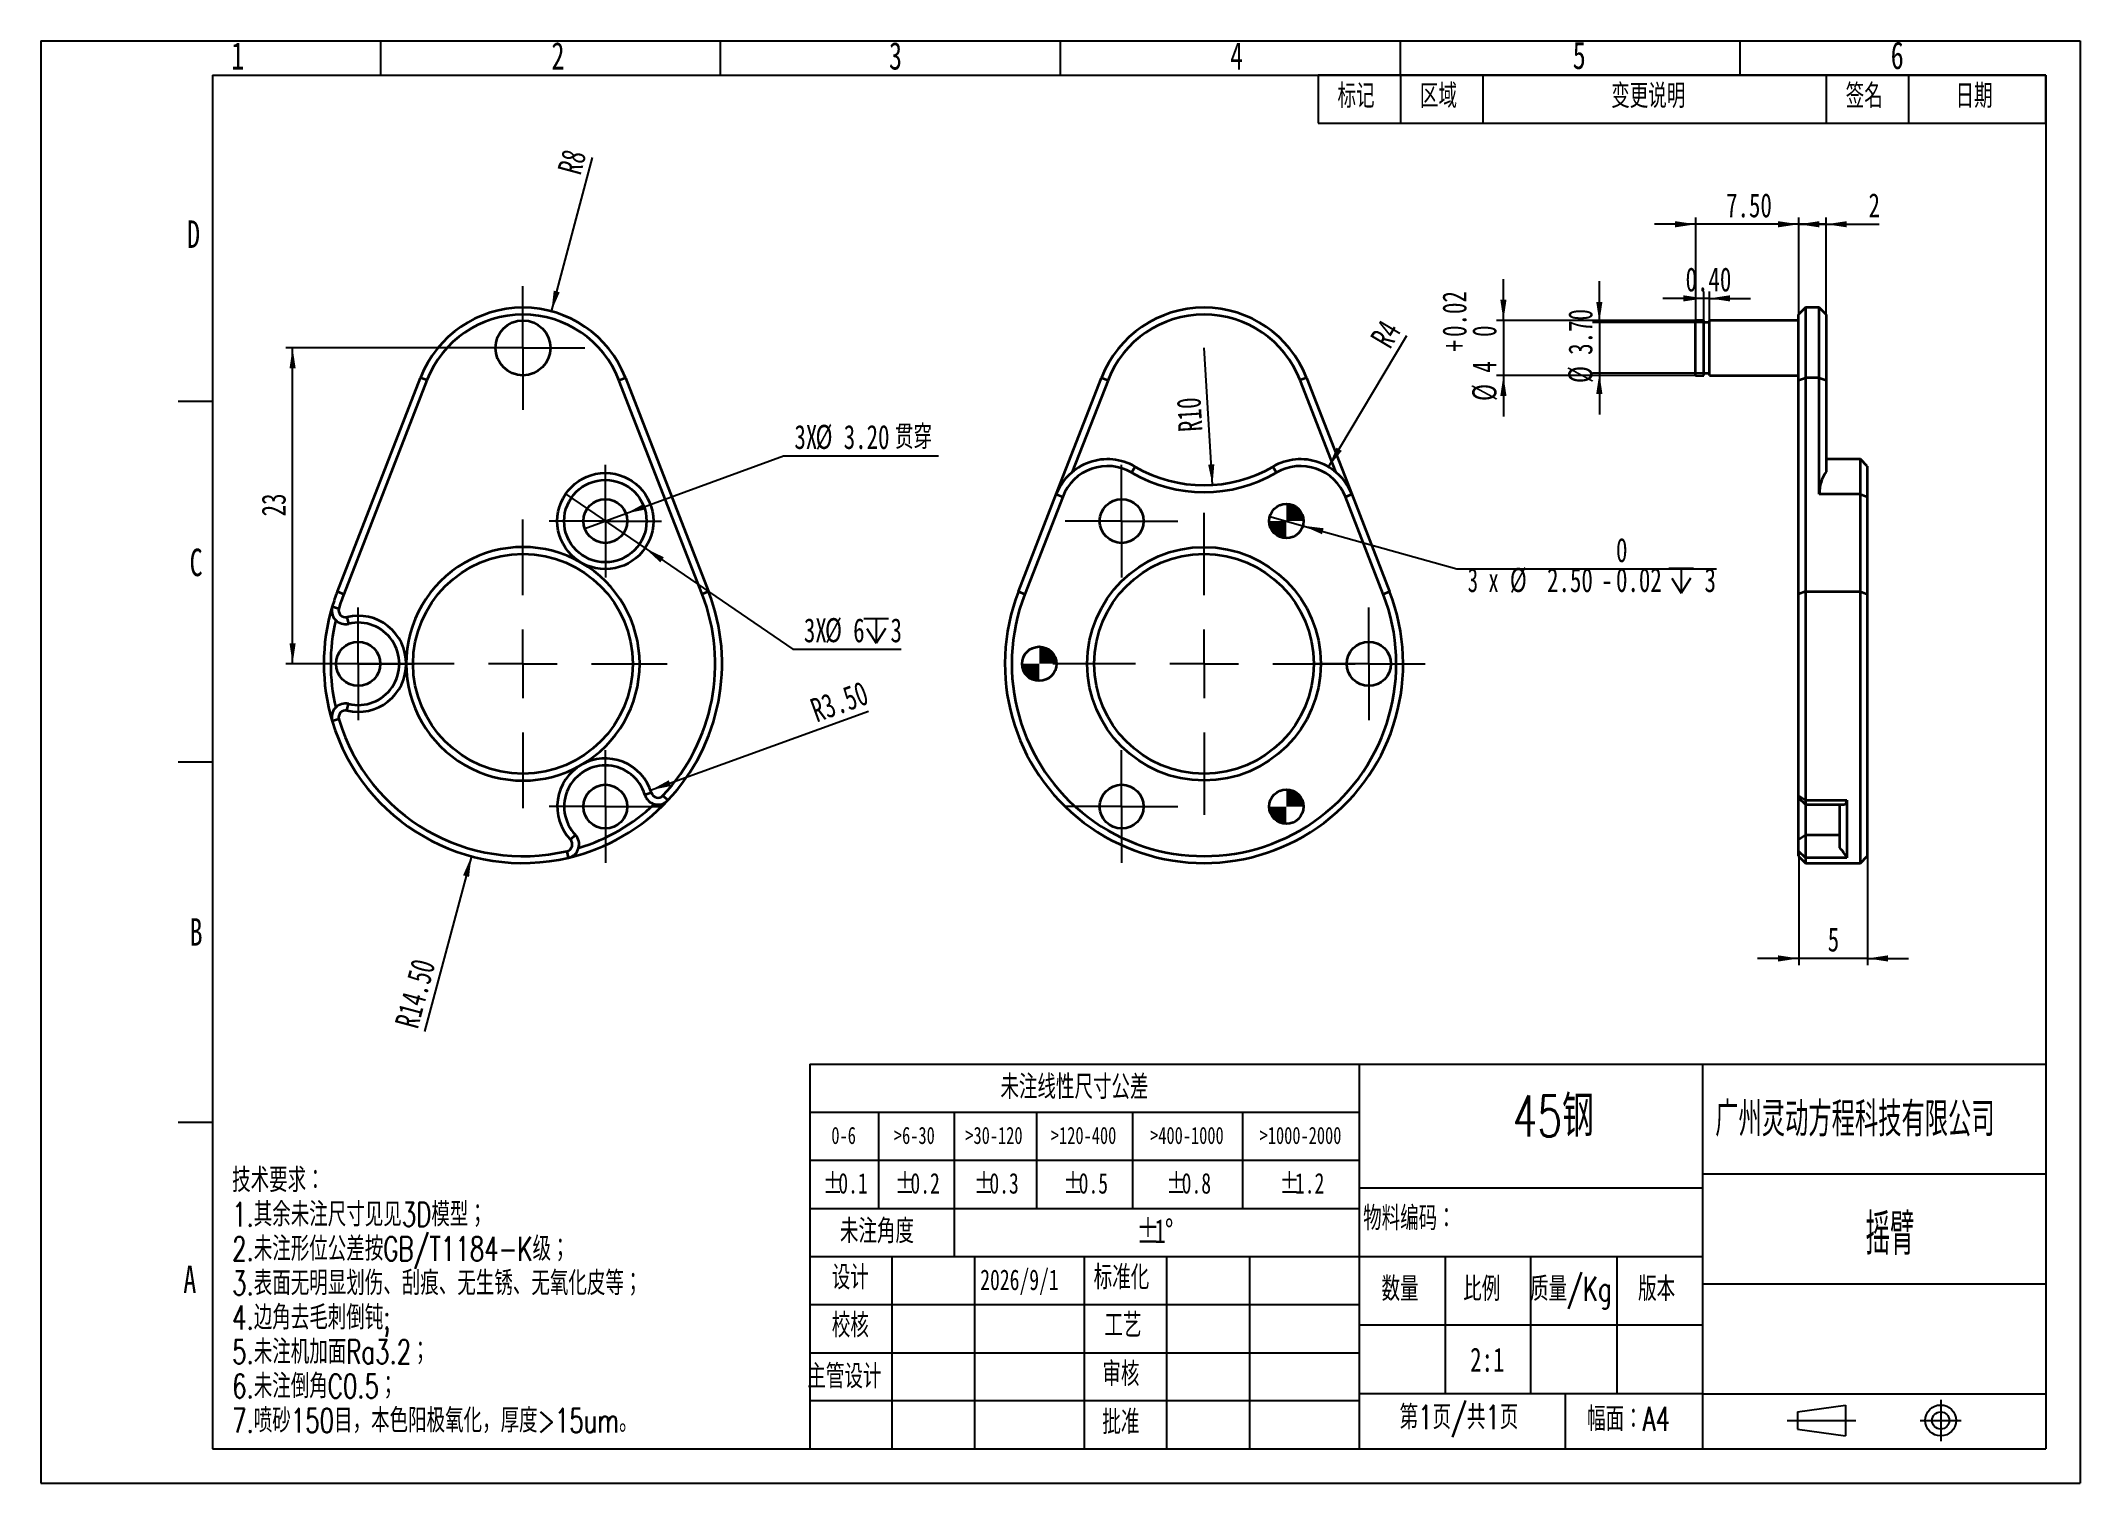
# Model space of a CAD drawing. Header units: millimetres. Extents: x 0 to 297, y 0 to 210.
import ezdxf

# ---------------------------------------------------------------- set-up
doc = ezdxf.new("R2010")
doc.units = ezdxf.units.MM
doc.linetypes.add('CENTERX2', pattern=[20.32, 12.7, -2.54, 2.54, -2.54])
for name, color, linetype in [('中心线', 6, 'CENTERX2'), ('尺寸线', 5, 'Continuous'), ('细实线', 7, 'Continuous')]:
    doc.layers.add(name, color=color, linetype=linetype)
doc.layers.add('图框', color=7, linetype='Continuous', lineweight=50)
doc.layers.add('粗实线', color=7, linetype='Continuous', lineweight=25)
doc.styles.add('SLDTEXTSTYLE0', font='TXT', dxfattribs={"width": 0.7, "bigfont": 'bigfont'})
doc.styles.add('SLDTEXTSTYLE1', font='TXT', dxfattribs={"width": 0.7})
doc.styles.add('SLDTEXTSTYLE2', font='TXT', dxfattribs={"width": 0.616621, "bigfont": 'bigfont'})
doc.styles.add('SLDTEXTSTYLE3', font='TXT', dxfattribs={"width": 0.538729, "bigfont": 'bigfont'})
doc.styles.add('SLDTEXTSTYLE4', font='TXT', dxfattribs={"width": 0.633333})
doc.dimstyles.new('SLDDIMSTYLE0', dxfattribs={"dimtxt": 3.5, "dimasz": 3, "dimexe": 0, "dimexo": 0.0625, "dimgap": 0.875, "dimtad": 0, "dimtih": 1, "dimtoh": 1, "dimlfac": 0.5, "dimrnd": 1e-09, "dimzin": 4, "dimdsep": 46, "dimtxsty": 'SLDTEXTSTYLE1', "dimblk1": 'NONE', "dimsah": 1, "dimcen": 0, "dimadec": 0, "dimazin": 1, "dimtfac": 1, "dimtmove": 0, "dimatfit": 3, "dimldrblk": 'NONE', "dimfxl": 0, "dimfrac": 2, "dimtolj": 1, "dimtzin": 12, "dimarcsym": 0})
doc.dimstyles.new('SLDDIMSTYLE1', dxfattribs={"dimtxt": 3.5, "dimasz": 3, "dimexe": 0, "dimexo": 0.0625, "dimgap": 0.875, "dimtad": 0, "dimtih": 1, "dimtoh": 1, "dimlfac": 0.5, "dimrnd": 1e-09, "dimzin": 12, "dimdsep": 46, "dimtxsty": 'SLDTEXTSTYLE1', "dimblk1": 'NONE', "dimsah": 1, "dimcen": 0, "dimadec": 0, "dimazin": 3, "dimtfac": 1, "dimtmove": 0, "dimatfit": 3, "dimldrblk": 'NONE', "dimfxl": 0, "dimfrac": 2, "dimtolj": 1, "dimtzin": 12, "dimarcsym": 0})
doc.dimstyles.new('SLDDIMSTYLE2', dxfattribs={"dimtxt": 3.5, "dimasz": 3, "dimexe": 0, "dimexo": 0.0625, "dimgap": 0.875, "dimtad": 2, "dimlfac": 0.5, "dimrnd": 1e-09, "dimzin": 12, "dimdsep": 46, "dimtxsty": 'SLDTEXTSTYLE1', "dimsah": 1, "dimcen": 0.09, "dimadec": 0, "dimazin": 3, "dimtfac": 1, "dimtofl": 0, "dimtmove": 0, "dimatfit": 3, "dimfxl": 0, "dimfrac": 2, "dimtolj": 1, "dimtzin": 12, "dimarcsym": 0})
doc.dimstyles.new('SLDDIMSTYLE3', dxfattribs={"dimtxt": 3.5, "dimasz": 3, "dimexe": 0, "dimexo": 0.0625, "dimgap": 0.875, "dimtad": 2, "dimlfac": 0.5, "dimrnd": 1e-09, "dimzin": 4, "dimdsep": 46, "dimtxsty": 'SLDTEXTSTYLE1', "dimsah": 1, "dimcen": 0, "dimadec": 0, "dimazin": 1, "dimtfac": 1, "dimtofl": 0, "dimtmove": 0, "dimatfit": 3, "dimfxl": 0, "dimfrac": 2, "dimtolj": 1, "dimtzin": 12, "dimarcsym": 0})
doc.dimstyles.new('SLDDIMSTYLE4', dxfattribs={"dimtxt": 3.5, "dimasz": 3, "dimexe": 0, "dimexo": 0.0625, "dimgap": 0.875, "dimtad": 2, "dimlfac": 0.5, "dimrnd": 1e-09, "dimzin": 12, "dimdsep": 46, "dimtxsty": 'SLDTEXTSTYLE1', "dimsah": 1, "dimcen": 0, "dimadec": 0, "dimazin": 3, "dimtfac": 1, "dimtofl": 0, "dimtmove": 0, "dimatfit": 3, "dimfxl": 0, "dimfrac": 2, "dimtolj": 1, "dimtzin": 12, "dimarcsym": 0})
doc.dimstyles.new('SLDDIMSTYLE5', dxfattribs={"dimtxt": 3.5, "dimasz": 3, "dimexe": 0, "dimexo": 0.0625, "dimgap": 0.875, "dimtad": 0, "dimtih": 1, "dimtoh": 1, "dimlfac": 0.5, "dimrnd": 1e-09, "dimzin": 4, "dimdsep": 46, "dimtxsty": 'SLDTEXTSTYLE1', "dimblk1": 'NONE', "dimsah": 1, "dimcen": 0, "dimadec": 0, "dimazin": 1, "dimtol": 1, "dimtm": 0.02, "dimtfac": 1, "dimtmove": 0, "dimatfit": 3, "dimldrblk": 'NONE', "dimfxl": 0, "dimfrac": 2, "dimtolj": 1, "dimtzin": 0, "dimarcsym": 0})
doc.dimstyles.new('SLDDIMSTYLE6', dxfattribs={"dimtxt": 3.5, "dimasz": 3, "dimexe": 0, "dimexo": 0.0625, "dimgap": 0.875, "dimtad": 2, "dimlfac": 0.5, "dimrnd": 1e-09, "dimzin": 12, "dimdsep": 46, "dimtxsty": 'SLDTEXTSTYLE1', "dimsah": 1, "dimcen": 0.09, "dimadec": 0, "dimazin": 3, "dimtfac": 1, "dimtmove": 0, "dimatfit": 0, "dimfxl": 0, "dimfrac": 2, "dimtolj": 1, "dimtzin": 12, "dimarcsym": 0})
doc.dimstyles.new('SLDDIMSTYLE7', dxfattribs={"dimtxt": 3.5, "dimasz": 3, "dimexe": 0, "dimexo": 0.0625, "dimgap": 0.875, "dimtad": 2, "dimlfac": 0.5, "dimrnd": 1e-09, "dimzin": 4, "dimdsep": 46, "dimtxsty": 'SLDTEXTSTYLE1', "dimsah": 1, "dimcen": 0.09, "dimadec": 0, "dimazin": 1, "dimtfac": 1, "dimtmove": 0, "dimatfit": 0, "dimfxl": 0, "dimfrac": 2, "dimtolj": 1, "dimtzin": 12, "dimarcsym": 0})
doc.dimstyles.new('SLDDIMSTYLE8', dxfattribs={"dimtxt": 3.5, "dimasz": 3, "dimexe": 0, "dimexo": 0.0625, "dimgap": 0.875, "dimtad": 2, "dimlfac": 0.5, "dimrnd": 1e-09, "dimzin": 0, "dimdsep": 46, "dimtxsty": 'SLDTEXTSTYLE1', "dimsah": 1, "dimcen": 0.09, "dimadec": 0, "dimazin": 0, "dimtfac": 1, "dimtmove": 0, "dimatfit": 0, "dimfxl": 0, "dimfrac": 2, "dimtolj": 1, "dimtzin": 12, "dimarcsym": 0})
doc.dimstyles.new('SLDDIMSTYLE9', dxfattribs={"dimtxt": 3.5, "dimasz": 3, "dimexe": 0, "dimexo": 0.0625, "dimgap": 0.875, "dimtad": 2, "dimlfac": 0.5, "dimrnd": 1e-09, "dimzin": 12, "dimdsep": 46, "dimtxsty": 'SLDTEXTSTYLE1', "dimsah": 1, "dimcen": 0.09, "dimadec": 0, "dimazin": 3, "dimtol": 1, "dimtp": 0.02, "dimtfac": 1, "dimtmove": 0, "dimatfit": 0, "dimfxl": 0, "dimfrac": 2, "dimtolj": 1, "dimarcsym": 0})

# ---------------------------------------------------------------- blocks, each defined once
blk = doc.blocks.new('SW_TABLEANNOTATION_0')
at = {"layer": '细实线', "color": 0}
for p, q in [((0, 0), (0, -7)), ((0, 0), (12, 0)), ((0, 0), (0, -7)), ((106, 0), (0, 0)), ((12, 0), (12, -7)), ((12, 0), (24, 0)), ((24, 0), (24, -7)), ((24, 0), (74, 0)), ((74, 0), (74, -7)), ((74, 0), (86, 0)), ((86, 0), (86, -7)), ((86, 0), (106, 0)), ((106, 0), (106, -7)), ((106, -7), (106, 0)), ((0, -7), (12, -7)), ((0, -7), (106, -7)), ((12, -7), (24, -7)), ((24, -7), (74, -7)), ((74, -7), (86, -7)), ((86, -7), (106, -7))]:
    blk.add_line(p, q, dxfattribs=at)
at = {"layer": '细实线', "color": 0, "char_height": 3.5, "attachment_point": 1, "style": 'SLDTEXTSTYLE0'}
for s, insert in [('标记', (2.85, -1.28)), ('区域', (14.85, -1.28)), ('变更说明', (42.7, -1.28)), ('签名', (76.85, -1.28)), ('日期', (92.85, -1.28))]:
    blk.add_mtext(s, dxfattribs=dict(at, insert=insert))
blk = doc.blocks.new('SW_TABLEANNOTATION_1')
at = {"layer": '细实线', "color": 0}
for p, q in [((0, 0), (0, -7)), ((0, 0), (5, 0)), ((5, 0), (10, 0)), ((10, 0), (21, 0)), ((21, 0), (33, 0)), ((33, 0), (47, 0)), ((47, 0), (63, 0)), ((63, 0), (80, 0)), ((80, 0), (80, -7)), ((0, -7), (0, -14)), ((0, -7), (5, -7)), ((5, -7), (10, -7)), ((10, -7), (10, -14)), ((10, -7), (21, -7)), ((21, -7), (21, -14)), ((21, -7), (33, -7)), ((33, -7), (33, -14)), ((33, -7), (47, -7)), ((47, -7), (47, -14)), ((47, -7), (63, -7)), ((63, -7), (63, -14)), ((63, -7), (80, -7)), ((80, -7), (80, -14)), ((0, -14), (0, -21)), ((0, -14), (5, -14)), ((5, -14), (10, -14)), ((10, -14), (10, -21)), ((10, -14), (21, -14)), ((21, -14), (21, -21)), ((21, -14), (33, -14)), ((33, -14), (33, -21)), ((33, -14), (47, -14)), ((47, -14), (47, -21)), ((47, -14), (63, -14)), ((63, -14), (63, -21)), ((63, -14), (80, -14)), ((80, -14), (80, -21)), ((0, -21), (0, -28)), ((0, -21), (5, -21)), ((5, -21), (10, -21)), ((10, -21), (21, -21)), ((21, -21), (21, -28)), ((21, -21), (21, -28)), ((21, -21), (33, -21)), ((33, -21), (47, -21)), ((47, -21), (63, -21)), ((63, -21), (80, -21)), ((80, -21), (80, -28)), ((0, -28), (5, -28)), ((5, -28), (10, -28)), ((10, -28), (21, -28)), ((21, -28), (33, -28)), ((33, -28), (47, -28)), ((47, -28), (63, -28)), ((63, -28), (80, -28))]:
    blk.add_line(p, q, dxfattribs=at)
at = {"layer": '细实线', "color": 0, "attachment_point": 1}
for s, insert, char_height, style in [('未注线性尺寸公差', (27.75, -1.56), 3.5, 'SLDTEXTSTYLE0'), ('0-6', (3.13, -9.12), 2.5, 'SLDTEXTSTYLE1'), ('>6-30', (12.24, -9.12), 2.5, 'SLDTEXTSTYLE1'), ('>30-120', (22.64, -9.12), 2.5, 'SLDTEXTSTYLE1'), ('>120-400', (35.1, -9.12), 2.5, 'SLDTEXTSTYLE1'), ('>400-1000', (49.55, -9.12), 2.5, 'SLDTEXTSTYLE1'), ('>1000-2000', (65.5, -9.12), 2.5, 'SLDTEXTSTYLE1'), ('%%p', (1.91, -15.84), 3, 'SLDTEXTSTYLE1'), ('0.1', (4.14, -15.84), 3, 'SLDTEXTSTYLE1'), ('%%p', (12.41, -15.84), 3, 'SLDTEXTSTYLE1'), ('0.2', (14.64, -15.84), 3, 'SLDTEXTSTYLE1'), ('%%p', (23.91, -15.84), 3, 'SLDTEXTSTYLE1'), ('0.3', (26.14, -15.84), 3, 'SLDTEXTSTYLE1'), ('%%p', (36.91, -15.84), 3, 'SLDTEXTSTYLE1'), ('0.5', (39.14, -15.84), 3, 'SLDTEXTSTYLE1'), ('%%p', (51.92, -15.84), 3, 'SLDTEXTSTYLE1'), ('0.8', (54.14, -15.84), 3, 'SLDTEXTSTYLE1'), ('%%p', (68.41, -15.84), 3, 'SLDTEXTSTYLE1'), ('1.2', (70.64, -15.84), 3, 'SLDTEXTSTYLE1'), ('未注角度', (4.38, -22.56), 3.5, 'SLDTEXTSTYLE0'), ('%%p', (47.57, -22.56), 3.5, 'SLDTEXTSTYLE1'), ('1', (50.17, -22.56), 3.5, 'SLDTEXTSTYLE1'), ('%%d', (51.7, -22.56), 3.5, 'SLDTEXTSTYLE1')]:
    blk.add_mtext(s, dxfattribs=dict(at, insert=insert, char_height=char_height, style=style))
blk = doc.blocks.new('_D')
at = {"layer": '尺寸线'}
for p, q in [((85.22, 141.18), (108.17, 149.58)), ((108.17, 149.58), (130.73, 149.58)), ((79.21, 138.98), (85.22, 141.18))]:
    blk.add_line(p, q, dxfattribs=at)
blk.add_solid([(85.22, 141.18), (88.19, 141.79), (87.88, 142.63)], dxfattribs=at)
at = {"layer": '尺寸线', "char_height": 3.5, "attachment_point": 1}
for s, insert, style in [('贯穿', (124.39, 154.07), 'SLDTEXTSTYLE0'), ('3X', (109.75, 154.07), 'SLDTEXTSTYLE1'), ('%%c', (112.82, 154.09), 'SLDTEXTSTYLE1'), ('3.20', (116.93, 154.07), 'SLDTEXTSTYLE1')]:
    blk.add_mtext(s, dxfattribs=dict(at, insert=insert, style=style))
blk = doc.blocks.new('_None')
blk = doc.blocks.new('SW_SYMBOL_HOLE_DEPTH')
at = {"layer": '尺寸线', "color": 0}
for p, q in [((0, 875), (800, 875)), ((400, 875), (400, 75)), ((100, 555), (400, 75)), ((700, 555), (400, 75))]:
    blk.add_line(p, q, dxfattribs=at)
blk = doc.blocks.new('_D_1')
at = {"layer": '尺寸线'}
for p, q in [((76.43, 144.02), (88, 136.13)), ((88, 136.13), (109.54, 121.44)), ((109.54, 121.44), (125.28, 121.44))]:
    blk.add_line(p, q, dxfattribs=at)
blk.add_solid([(88, 136.13), (90.22, 134.07), (90.73, 134.81)], dxfattribs=at)
at = {"layer": '尺寸线', "xscale": 0.004511737089201878, "yscale": 0.004511737089201878, "zscale": 0.004511737089201878}
blk.add_blockref('SW_SYMBOL_HOLE_DEPTH', (119.84, 121.94), dxfattribs=at)
at = {"layer": '尺寸线', "char_height": 3.5, "attachment_point": 1, "style": 'SLDTEXTSTYLE1'}
for s, insert in [('3X', (111.13, 125.93)), ('%%c', (114.2, 125.95)), ('6', (118.31, 125.93)), ('3', (123.74, 125.93))]:
    blk.add_mtext(s, dxfattribs=dict(at, insert=insert))
blk = doc.blocks.new('_D_2')
at = {"layer": '尺寸线'}
for p, q in [((61.22, 165.29), (35.67, 165.29)), ((36.67, 119.29), (36.67, 165.29)), ((49.22, 119.29), (35.67, 119.29))]:
    blk.add_line(p, q, dxfattribs=at)
for points in [[(36.67, 165.29), (36.22, 162.29), (37.12, 162.29)], [(36.67, 119.29), (37.12, 122.29), (36.22, 122.29)]]:
    blk.add_solid(points, dxfattribs=at)
at = {"layer": '尺寸线', "insert": (32.16, 140.76), "char_height": 3.5, "attachment_point": 1, "rotation": 90, "style": 'SLDTEXTSTYLE1'}
blk.add_mtext('23', dxfattribs=at)
blk = doc.blocks.new('_D_3')
at = {"layer": '尺寸线'}
blk.add_line((62.71, 91.28), (55.87, 65.74), dxfattribs=at)
blk.add_solid([(62.71, 91.28), (61.5, 88.5), (62.37, 88.27)], dxfattribs=at)
at = {"layer": '尺寸线', "insert": (51.51, 66.91), "char_height": 3.5, "attachment_point": 1, "rotation": 75, "style": 'SLDTEXTSTYLE1'}
blk.add_mtext('R14.50', dxfattribs=at)
blk = doc.blocks.new('_D_4')
at = {"layer": '尺寸线'}
blk.add_line((74.36, 170.61), (80.36, 193), dxfattribs=at)
blk.add_solid([(74.36, 170.61), (75.57, 173.39), (74.7, 173.62)], dxfattribs=at)
at = {"layer": '尺寸线', "insert": (75.21, 191.21), "char_height": 3.5, "attachment_point": 1, "rotation": 75, "style": 'SLDTEXTSTYLE1'}
blk.add_mtext('R8', dxfattribs=at)
blk = doc.blocks.new('_D_5')
at = {"layer": '尺寸线'}
blk.add_line((88.8, 100.9), (120.52, 112.41), dxfattribs=at)
blk.add_solid([(88.8, 100.9), (91.77, 101.5), (91.46, 102.34)], dxfattribs=at)
at = {"layer": '尺寸线', "insert": (111.78, 114.03), "char_height": 3.5, "attachment_point": 1, "rotation": 19.9461, "style": 'SLDTEXTSTYLE1'}
blk.add_mtext('R3.50', dxfattribs=at)
blk = doc.blocks.new('SW_CENTERMARKSYMBOL_0')
at = {"layer": '中心线', "color": 0}
for p, q in [((0, 5), (0, 8.2)), ((0, 0), (0, 5)), ((-5, 0), (-8.2, 0)), ((0, 0), (-5, 0)), ((0, 0), (0, -5)), ((0, 0), (5, 0)), ((5, 0), (8.2, 0)), ((0, -5), (0, -8.2))]:
    blk.add_line(p, q, dxfattribs=at)
blk = doc.blocks.new('SW_CENTERMARKSYMBOL_1')
at = {"layer": '中心线', "color": 0}
for p, q in [((0, 5), (0, 8.2)), ((0, 0), (0, 5)), ((-5, 0), (-8.2, 0)), ((0, 0), (-5, 0)), ((0, 0), (0, -5)), ((0, 0), (5, 0)), ((5, 0), (8.2, 0)), ((0, -5), (0, -8.2))]:
    blk.add_line(p, q, dxfattribs=at)
blk = doc.blocks.new('SW_CENTERMARKSYMBOL_2')
at = {"layer": '中心线', "color": 0}
for p, q in [((0, 5), (0, 8.2)), ((0, 0), (0, 5)), ((-5, 0), (-8.2, 0)), ((0, 0), (-5, 0)), ((0, 0), (0, -5)), ((0, 0), (5, 0)), ((5, 0), (8.2, 0)), ((0, -5), (0, -8.2))]:
    blk.add_line(p, q, dxfattribs=at)
blk = doc.blocks.new('SW_CENTERMARKSYMBOL_3')
at = {"layer": '中心线', "color": 0}
for p, q in [((0, 5), (0, 9)), ((0, 0), (0, 5)), ((-5, 0), (-9, 0)), ((0, 0), (-5, 0)), ((0, 0), (0, -5)), ((0, 0), (5, 0)), ((5, 0), (9, 0)), ((0, -5), (0, -9))]:
    blk.add_line(p, q, dxfattribs=at)
blk = doc.blocks.new('SW_CENTERMARKSYMBOL_4')
at = {"layer": '中心线', "color": 0}
for p, q in [((0, 10), (0, 21)), ((0, 0), (0, 5)), ((-10, 0), (-21, 0)), ((0, 0), (-5, 0)), ((0, 0), (0, -5)), ((0, 0), (5, 0)), ((10, 0), (21, 0)), ((0, -10), (0, -21))]:
    blk.add_line(p, q, dxfattribs=at)
blk = doc.blocks.new('_D_6')
at = {"layer": '尺寸线'}
for p, q in [((178.99, 140.75), (183.81, 139.4)), ((183.81, 139.4), (206.21, 133.12)), ((206.21, 133.12), (244.04, 133.12))]:
    blk.add_line(p, q, dxfattribs=at)
blk.add_solid([(183.81, 139.4), (186.58, 138.16), (186.82, 139.03)], dxfattribs=at)
at = {"layer": '尺寸线', "xscale": 0.004511737089201878, "yscale": 0.004511737089201878, "zscale": 0.004511737089201878}
blk.add_blockref('SW_SYMBOL_HOLE_DEPTH', (237.07, 129.25), dxfattribs=at)
at = {"layer": '尺寸线', "char_height": 3.5, "attachment_point": 1}
for s, insert, style in [('0', (229.4, 137.61), 'SLDTEXTSTYLE1'), ('3 x', (207.8, 133.24), 'SLDTEXTSTYLE4'), ('%%c', (213.93, 133.26), 'SLDTEXTSTYLE1'), ('2.50', (219.36, 133.24), 'SLDTEXTSTYLE1'), ('-', (227.25, 133.26), 'SLDTEXTSTYLE1'), ('0.02', (229.4, 133.26), 'SLDTEXTSTYLE1'), ('3', (242.29, 133.24), 'SLDTEXTSTYLE1')]:
    blk.add_mtext(s, dxfattribs=dict(at, insert=insert, style=style))
blk = doc.blocks.new('_D_7')
at = {"layer": '尺寸线'}
blk.add_line((187.55, 147.96), (198.92, 167.1), dxfattribs=at)
blk.add_solid([(187.55, 147.96), (189.47, 150.3), (188.69, 150.76)], dxfattribs=at)
at = {"layer": '尺寸线', "insert": (193.48, 166.77), "char_height": 3.5, "attachment_point": 1, "rotation": 59.2809, "style": 'SLDTEXTSTYLE1'}
blk.add_mtext('R4', dxfattribs=at)
blk = doc.blocks.new('_D_8')
at = {"layer": '尺寸线'}
blk.add_line((170.64, 145.33), (169.4, 165.29), dxfattribs=at)
blk.add_solid([(170.64, 145.33), (170.9, 148.35), (170, 148.3)], dxfattribs=at)
at = {"layer": '尺寸线', "insert": (165.69, 152.97), "char_height": 3.5, "attachment_point": 1, "rotation": 93.541, "style": 'SLDTEXTSTYLE1'}
blk.add_mtext('R10', dxfattribs=at)
blk = doc.blocks.new('SW_CENTERMARKSYMBOL_5')
at = {"layer": '中心线', "color": 0}
for p, q in [((0, 10), (0, 22)), ((0, 0), (0, 5)), ((-10, 0), (-22, 0)), ((0, 0), (-5, 0)), ((0, 0), (0, -5)), ((0, 0), (5, 0)), ((10, 0), (22, 0)), ((0, -10), (0, -22))]:
    blk.add_line(p, q, dxfattribs=at)
blk = doc.blocks.new('SW_CENTERMARKSYMBOL_6')
at = {"layer": '中心线', "color": 0}
for p, q in [((0, 5), (0, 8.2)), ((0, 0), (0, 5)), ((-5, 0), (-8.2, 0)), ((0, 0), (-5, 0)), ((0, 0), (0, -5)), ((0, 0), (5, 0)), ((5, 0), (8.2, 0)), ((0, -5), (0, -8.2))]:
    blk.add_line(p, q, dxfattribs=at)
blk = doc.blocks.new('SW_CENTERMARKSYMBOL_7')
at = {"layer": '中心线', "color": 0}
for p, q in [((0, 5), (0, 8.2)), ((0, 0), (0, 5)), ((-5, 0), (-8.2, 0)), ((0, 0), (-5, 0)), ((0, 0), (0, -5)), ((0, 0), (5, 0)), ((5, 0), (8.2, 0)), ((0, -5), (0, -8.2))]:
    blk.add_line(p, q, dxfattribs=at)
blk = doc.blocks.new('SW_CENTERMARKSYMBOL_8')
at = {"layer": '中心线', "color": 0}
for p, q in [((0, 5), (0, 8.2)), ((0, 0), (0, 5)), ((-5, 0), (-8.2, 0)), ((0, 0), (-5, 0)), ((0, 0), (0, -5)), ((0, 0), (5, 0)), ((5, 0), (8.2, 0)), ((0, -5), (0, -8.2))]:
    blk.add_line(p, q, dxfattribs=at)
blk = doc.blocks.new('SW_DOWELSYMBOL_0')
at = {"linetype": 'Continuous', "lineweight": 0}
h = blk.add_hatch(color=0, dxfattribs=at)
edge = h.paths.add_edge_path(flags=0)
edge.add_arc((0, 0), 2.5, 180, 270)
edge.add_line((0, -2.5), (0, 0))
edge.add_line((0, 0), (-2.5, 0))
h = blk.add_hatch(color=0, dxfattribs=at)
edge = h.paths.add_edge_path(flags=0)
edge.add_arc((0, 0), 2.5, 0, 90)
edge.add_line((0, 2.5), (0, 0))
edge.add_line((0, 0), (2.5, 0))
at = {"color": 0, "linetype": 'Continuous', "lineweight": 0}
blk.add_circle((0, 0), 2.5, dxfattribs=at)
blk = doc.blocks.new('SW_DOWELSYMBOL_1')
at = {"linetype": 'Continuous', "lineweight": 0}
h = blk.add_hatch(color=0, dxfattribs=at)
edge = h.paths.add_edge_path(flags=0)
edge.add_arc((0, 0), 2.5, 180, 270)
edge.add_line((0, -2.5), (0, 0))
edge.add_line((0, 0), (-2.5, 0))
h = blk.add_hatch(color=0, dxfattribs=at)
edge = h.paths.add_edge_path(flags=0)
edge.add_arc((0, 0), 2.5, 0, 90)
edge.add_line((0, 2.5), (0, 0))
edge.add_line((0, 0), (2.5, 0))
at = {"color": 0, "linetype": 'Continuous', "lineweight": 0}
blk.add_circle((0, 0), 2.5, dxfattribs=at)
blk = doc.blocks.new('SW_DOWELSYMBOL_2')
at = {"linetype": 'Continuous', "lineweight": 0}
h = blk.add_hatch(color=0, dxfattribs=at)
edge = h.paths.add_edge_path(flags=0)
edge.add_arc((0, 0), 2.5, 180, 270)
edge.add_line((0, -2.5), (0, 0))
edge.add_line((0, 0), (-2.5, 0))
h = blk.add_hatch(color=0, dxfattribs=at)
edge = h.paths.add_edge_path(flags=0)
edge.add_arc((0, 0), 2.5, 0, 90)
edge.add_line((0, 2.5), (0, 0))
edge.add_line((0, 0), (2.5, 0))
at = {"color": 0, "linetype": 'Continuous', "lineweight": 0}
blk.add_circle((0, 0), 2.5, dxfattribs=at)
blk = doc.blocks.new('_D_9')
at = {"layer": '尺寸线'}
for p, q in [((256, 92.04), (256, 75.4)), ((266, 91.29), (266, 75.4)), ((256, 76.4), (250, 76.4)), ((266, 76.4), (256, 76.4)), ((266, 76.4), (272, 76.4))]:
    blk.add_line(p, q, dxfattribs=at)
for points in [[(256, 76.4), (253, 76.85), (253, 75.95)], [(266, 76.4), (269, 75.95), (269, 76.85)]]:
    blk.add_solid(points, dxfattribs=at)
at = {"layer": '尺寸线', "insert": (260.23, 80.91), "char_height": 3.5, "attachment_point": 1, "style": 'SLDTEXTSTYLE1'}
blk.add_mtext('5', dxfattribs=at)
blk = doc.blocks.new('_D_10')
at = {"layer": '尺寸线'}
for p, q in [((241, 169.29), (241, 184.29)), ((256, 170.15), (256, 184.29)), ((241, 183.29), (235, 183.29)), ((256, 183.29), (241, 183.29)), ((256, 183.29), (262, 183.29))]:
    blk.add_line(p, q, dxfattribs=at)
for points in [[(241, 183.29), (238, 183.74), (238, 182.84)], [(256, 183.29), (259, 182.84), (259, 183.74)]]:
    blk.add_solid(points, dxfattribs=at)
at = {"layer": '尺寸线', "insert": (245.43, 187.8), "char_height": 3.5, "attachment_point": 1, "style": 'SLDTEXTSTYLE1'}
blk.add_mtext('7.50', dxfattribs=at)
blk = doc.blocks.new('_D_11')
at = {"layer": '尺寸线'}
for p, q in [((226.97, 168.99), (226.97, 174.99)), ((242.2, 168.99), (225.97, 168.99)), ((226.97, 168.99), (226.97, 161.59)), ((242.2, 161.59), (225.97, 161.59)), ((226.97, 161.59), (226.97, 155.59))]:
    blk.add_line(p, q, dxfattribs=at)
for points in [[(226.97, 168.99), (227.42, 171.99), (226.52, 171.99)], [(226.97, 161.59), (226.52, 158.59), (227.42, 158.59)]]:
    blk.add_solid(points, dxfattribs=at)
at = {"layer": '尺寸线', "char_height": 3.5, "attachment_point": 1, "rotation": 90, "style": 'SLDTEXTSTYLE1'}
for s, insert in [('3.70', (222.46, 164.28)), ('%%c', (222.45, 160.17))]:
    blk.add_mtext(s, dxfattribs=dict(at, insert=insert))
blk = doc.blocks.new('_D_12')
at = {"layer": '尺寸线'}
for p, q in [((242.2, 172.5), (236.2, 172.5)), ((242.2, 169.29), (242.2, 173.5)), ((243, 172.5), (242.2, 172.5)), ((243, 169.29), (243, 173.5)), ((243, 172.5), (249, 172.5))]:
    blk.add_line(p, q, dxfattribs=at)
for points in [[(242.2, 172.5), (239.2, 172.95), (239.2, 172.05)], [(243, 172.5), (246, 172.05), (246, 172.95)]]:
    blk.add_solid(points, dxfattribs=at)
at = {"layer": '尺寸线', "insert": (239.53, 177.01), "char_height": 3.5, "attachment_point": 1, "style": 'SLDTEXTSTYLE1'}
blk.add_mtext('0.40', dxfattribs=at)
blk = doc.blocks.new('_D_13')
at = {"layer": '尺寸线'}
for p, q in [((256, 170.15), (256, 184.29)), ((260, 170.15), (260, 184.29)), ((256, 183.29), (250, 183.29)), ((260, 183.29), (256, 183.29)), ((260, 183.29), (267.7, 183.29))]:
    blk.add_line(p, q, dxfattribs=at)
for points in [[(256, 183.29), (253, 183.74), (253, 182.84)], [(260, 183.29), (263, 182.84), (263, 183.74)]]:
    blk.add_solid(points, dxfattribs=at)
at = {"layer": '尺寸线', "insert": (266.17, 187.8), "char_height": 3.5, "attachment_point": 1, "style": 'SLDTEXTSTYLE1'}
blk.add_mtext('2', dxfattribs=at)
blk = doc.blocks.new('_D_14')
at = {"layer": '尺寸线'}
for p, q in [((213, 169.29), (213, 175.29)), ((241, 169.29), (212, 169.29)), ((213, 169.29), (213, 161.29)), ((241, 161.29), (212, 161.29)), ((213, 161.29), (213, 155.29))]:
    blk.add_line(p, q, dxfattribs=at)
for points in [[(213, 169.29), (213.45, 172.29), (212.55, 172.29)], [(213, 161.29), (212.55, 158.29), (213.45, 158.29)]]:
    blk.add_solid(points, dxfattribs=at)
at = {"layer": '尺寸线', "char_height": 3.5, "attachment_point": 1, "rotation": 90, "style": 'SLDTEXTSTYLE1'}
for s, insert in [('0.02', (204.12, 166.89)), ('0', (208.47, 166.89)), ('+', (204.12, 164.74)), ('4', (208.49, 161.67)), ('%%c', (208.47, 157.56))]:
    blk.add_mtext(s, dxfattribs=dict(at, insert=insert))

msp = doc.modelspace()

# ---------------------------------------------------------------- linework, layer by layer
at = {"color": 7, "linetype": 'Continuous', "lineweight": 35}
for p, q in [((242.198, 169.293), (240.998, 169.293)), ((240.998, 165.293), (240.998, 169.293)), ((242.198, 165.293), (242.198, 169.293)), ((255.998, 169.293), (242.998, 169.293)), ((242.998, 165.293), (242.998, 169.293)), ((256.998, 171.155), (255.998, 170.155)), ((255.998, 160.592), (255.998, 170.155)), ((258.998, 171.155), (256.998, 171.155)), ((256.998, 171.155), (256.998, 160.955)), ((259.998, 170.155), (258.998, 171.155)), ((258.998, 160.955), (258.998, 171.155)), ((259.998, 170.155), (259.998, 160.592)), ((242.998, 168.993), (242.198, 168.993)), ((240.998, 161.293), (240.998, 165.293)), ((242.198, 161.293), (242.198, 165.293)), ((242.998, 161.293), (242.998, 165.293)), ((43.188, 129.805), (55.304, 160.955)), ((56.236, 160.592), (44.12, 129.443)), ((56.236, 160.592), (55.304, 160.955)), ((84.195, 160.592), (85.127, 160.955)), ((96.311, 129.443), (84.195, 160.592)), ((85.127, 160.955), (97.243, 129.805)), ((147.886, 143.978), (154.489, 160.955)), ((155.421, 160.592), (150.222, 147.225)), ((154.489, 160.955), (155.421, 160.592)), ((184.312, 160.955), (183.38, 160.592)), ((188.58, 147.225), (183.38, 160.592)), ((184.312, 160.955), (190.915, 143.978)), ((240.998, 161.293), (242.198, 161.293)), ((242.198, 161.593), (242.998, 161.593)), ((242.998, 161.293), (255.998, 161.293)), ((255.998, 160.592), (256.998, 160.955)), ((255.998, 129.443), (255.998, 160.592)), ((256.998, 160.955), (256.998, 129.805)), ((258.998, 160.955), (256.998, 160.955)), ((258.998, 143.978), (258.998, 160.955)), ((258.998, 160.955), (259.998, 160.592)), ((259.998, 160.592), (259.998, 147.225)), ((264.998, 149.078), (259.998, 149.078)), ((265.998, 148.078), (264.998, 149.078)), ((264.998, 143.978), (264.998, 149.078)), ((159.358, 147.997), (158.856, 147.132)), ((179.945, 147.132), (179.443, 147.997)), ((265.998, 148.078), (265.998, 143.616)), ((142.373, 129.805), (147.886, 143.978)), ((148.818, 143.616), (143.305, 129.443)), ((147.886, 143.978), (148.818, 143.616)), ((189.983, 143.616), (190.915, 143.978)), ((195.496, 129.443), (189.983, 143.616)), ((190.915, 143.978), (196.428, 129.805)), ((264.998, 143.978), (258.998, 143.978)), ((264.998, 129.805), (264.998, 143.978)), ((264.998, 143.978), (265.998, 143.616)), ((265.998, 143.616), (265.998, 129.443)), ((43.188, 129.805), (44.12, 129.443)), ((97.243, 129.805), (96.311, 129.443)), ((142.373, 129.805), (143.305, 129.443)), ((195.496, 129.443), (196.428, 129.805)), ((256.998, 129.805), (255.998, 129.443)), ((255.998, 100.108), (255.998, 129.443)), ((256.998, 129.805), (256.998, 99.423)), ((256.998, 129.805), (264.998, 129.805)), ((264.998, 90.293), (264.998, 129.805)), ((264.998, 129.805), (265.998, 129.443)), ((265.998, 129.443), (265.998, 91.293)), ((42.446, 127.651), (43.404, 127.363)), ((44.593, 126.102), (44.825, 125.129)), ((44.593, 112.483), (44.825, 113.456)), ((43.404, 111.222), (42.446, 110.934)), ((88.924, 100.508), (87.966, 100.222)), ((90.611, 100.108), (91.339, 99.423)), ((255.998, 100.108), (256.998, 99.423)), ((255.998, 99.793), (255.998, 100.108)), ((255.998, 99.793), (256.998, 98.793)), ((255.998, 93.698), (255.998, 99.793)), ((256.998, 99.423), (262.998, 99.423)), ((256.998, 99.423), (256.998, 98.793)), ((256.998, 98.793), (262.398, 98.793)), ((256.998, 98.793), (256.998, 94.386)), ((261.998, 92.496), (261.998, 98.793)), ((262.998, 99.423), (262.998, 91.065)), ((77.13, 93.698), (77.856, 94.386)), ((255.998, 93.698), (256.998, 94.386)), ((255.998, 92.038), (255.998, 93.698)), ((256.998, 94.386), (261.998, 94.386)), ((256.998, 94.386), (256.998, 91.065)), ((76.861, 91.065), (76.632, 92.038)), ((256.998, 91.065), (255.998, 92.038)), ((255.998, 91.293), (255.998, 92.038)), ((255.998, 91.293), (256.998, 90.293)), ((256.998, 91.065), (256.998, 90.293)), ((262.998, 91.065), (256.998, 91.065)), ((256.998, 90.293), (264.998, 90.293)), ((264.998, 90.293), (265.998, 91.293))]:
    msp.add_line(p, q, dxfattribs=at)
for centre, radius in [((70.216, 165.293), 4), ((82.216, 140.077), 7), ((82.216, 140.077), 6), ((82.216, 140.077), 3.2), ((157.401, 140.077), 3.2), ((181.401, 140.077), 2.5), ((70.216, 119.293), 16), ((169.401, 119.293), 17), ((169.401, 119.293), 16), ((46.216, 119.293), 3.2), ((145.401, 119.293), 2.5), ((193.401, 119.293), 3.2), ((82.216, 98.508), 3.2), ((157.401, 98.508), 3.2), ((181.401, 98.508), 2.5)]:
    msp.add_circle(centre, radius, dxfattribs=at)
for centre, radius, start, end in [((70.216, 155.155), 16, 21.25381, 158.74619), ((70.216, 155.155), 15, 21.25381, 158.74619), ((169.401, 155.155), 16, 21.25381, 158.74619), ((169.401, 155.155), 15, 21.25381, 158.74619), ((155.342, 141.078), 8, 59.86046, 158.74619), ((183.46, 141.078), 8, 21.25381, 120.13954), ((155.342, 141.078), 7, 59.86046, 158.74619), ((169.401, 165.293), 21, 239.86046, 300.13954), ((169.401, 165.293), 20, 239.86046, 300.13954), ((183.46, 141.078), 7, 21.25381, 120.13954), ((70.216, 119.293), 17, 60, 180), ((70.216, 119.293), 17, 300, 60), ((70.216, 119.293), 29, 158.74619, 163.24809), ((70.216, 119.293), 28, 158.74619, 163.24809), ((70.216, 119.293), 28, 316.75191, 21.25381), ((70.216, 119.293), 29, 316.75191, 21.25381), ((169.401, 119.293), 29, 158.74619, 21.25381), ((169.401, 119.293), 28, 158.74619, 21.25381), ((70.216, 119.293), 29, 163.24809, 196.75191), ((70.216, 119.293), 28, 166.85798, 193.14202), ((44.361, 127.075), 2, 163.24809, 283.40135), ((44.361, 127.075), 1, 163.24809, 283.40135), ((46.216, 119.293), 7, 0, 103.40135), ((46.216, 119.293), 6, 256.59865, 103.40135), ((46.216, 119.293), 7, 256.59865, 0), ((70.216, 119.293), 17, 180, 300), ((44.361, 111.511), 2, 76.59865, 196.75191), ((70.216, 119.293), 29, 196.75191, 283.24809), ((44.361, 111.511), 1, 76.59865, 196.75191), ((70.216, 119.293), 28, 196.75191, 283.24809), ((82.216, 98.508), 7, 120, 223.40135), ((82.216, 98.508), 6, 16.59865, 223.40135), ((82.216, 98.508), 7, 16.59865, 120), ((70.216, 119.293), 29, 283.24809, 316.75191), ((70.216, 119.293), 28, 286.85798, 313.14202), ((89.882, 100.793), 2, 196.59865, 316.75191), ((89.882, 100.793), 1, 196.59865, 316.75191), ((76.403, 93.011), 1, 283.24809, 43.40135), ((76.403, 93.011), 2, 283.24809, 43.40135)]:
    msp.add_arc(centre, radius, start, end, dxfattribs=at)
msp.add_ellipse((266.998, 141.078), major_axis=(6.603, -6.603), ratio=0.6840248, start_param=3.2361558, end_param=3.7415163, dxfattribs=at)
for points, knots in [([(262.398, 98.803), (262.467, 98.803), (262.652, 98.804), (262.882, 98.949), (262.99, 99.2), (262.996, 99.385), (262.998, 99.423)], [0, 0, 0, 0, 0.204271, 0.5557513, 0.9098229, 1, 1, 1, 1]), ([(262.998, 91.065), (262.998, 91.158), (262.875, 91.376), (262.504, 91.898), (262.261, 92.196), (261.998, 92.496)], [0, 0, 0, 0, 0.5, 0.5, 1, 1, 1, 1])]:
    msp.add_open_spline(points, degree=3, knots=knots, dxfattribs=at)
at = {"layer": '中心线'}
for p, q in [((276.681, 12.134), (276.681, 6.134)), ((254.326, 9.134), (264.326, 9.134)), ((273.681, 9.134), (279.681, 9.134))]:
    msp.add_line(p, q, dxfattribs=at)
at = {"layer": '粗实线'}
for p, q in [((25, 205), (25, 5)), ((25, 205), (292, 205)), ((292, 205), (292, 5)), ((112, 61), (292, 61)), ((112, 61), (112, 5)), ((255.826, 10.384), (262.826, 11.384)), ((255.826, 10.384), (255.826, 7.884)), ((262.826, 11.384), (262.826, 6.884)), ((255.826, 7.884), (262.826, 6.884)), ((25, 5), (292, 5))]:
    msp.add_line(p, q, dxfattribs=at)
for radius in [2.25, 1.25]:
    msp.add_circle((276.681, 9.134), radius, dxfattribs=at)
at = {"layer": '细实线'}
for p, q in [((0, 210), (297, 210)), ((0, 210), (0, 0)), ((49.5, 205), (49.5, 210)), ((99, 205), (99, 210)), ((148.5, 205), (148.5, 210)), ((198, 205), (198, 210)), ((247.5, 205), (247.5, 210)), ((297, 210), (297, 0)), ((25, 157.5), (20, 157.5)), ((25, 105), (20, 105)), ((192, 61), (192, 5)), ((242, 61), (242, 5)), ((25, 52.5), (20, 52.5)), ((292, 45), (242, 45)), ((192, 43), (242, 43)), ((112, 33), (192, 33)), ((124, 5), (124, 33)), ((136, 33), (136, 5)), ((152, 5), (152, 33)), ((164, 5), (164, 33)), ((176, 33), (176, 5)), ((192, 33), (242, 33)), ((204.5, 33), (204.5, 13)), ((217, 13), (217, 33)), ((229.5, 33), (229.5, 13)), ((292, 29), (242, 29)), ((112, 26), (192, 26)), ((242, 23), (192, 23)), ((112, 19), (192, 19)), ((192, 12), (112, 12)), ((242, 13), (192, 13)), ((222, 13), (222, 5)), ((242, 13), (292, 13)), ((0, 0), (297, 0))]:
    msp.add_line(p, q, dxfattribs=at)

# ---------------------------------------------------------------- block references
at = {"color": 7, "linetype": 'Continuous', "lineweight": 0}
for name, p in [('SW_DOWELSYMBOL_1', (181.401, 140.077)), ('SW_DOWELSYMBOL_2', (145.401, 119.293)), ('SW_DOWELSYMBOL_0', (181.401, 98.508))]:
    msp.add_blockref(name, p, dxfattribs=at)
at = {"layer": '中心线'}
for name, p in [('SW_CENTERMARKSYMBOL_3', (70.216, 165.293)), ('SW_CENTERMARKSYMBOL_0', (82.216, 140.077)), ('SW_CENTERMARKSYMBOL_6', (157.401, 140.077)), ('SW_CENTERMARKSYMBOL_4', (70.216, 119.293)), ('SW_CENTERMARKSYMBOL_5', (169.401, 119.293)), ('SW_CENTERMARKSYMBOL_2', (46.216, 119.293)), ('SW_CENTERMARKSYMBOL_8', (193.401, 119.293)), ('SW_CENTERMARKSYMBOL_1', (82.216, 98.508)), ('SW_CENTERMARKSYMBOL_7', (157.401, 98.508))]:
    msp.add_blockref(name, p, dxfattribs=at)
at = {"layer": '细实线'}
for name, p in [('SW_TABLEANNOTATION_0', (186, 205)), ('SW_TABLEANNOTATION_1', (112.001, 61.007))]:
    msp.add_blockref(name, p, dxfattribs=at)

# ---------------------------------------------------------------- texts
at = {"layer": '图框'}
for s, insert, char_height, attachment_point, style in [('1', (27.721, 209.812), 4, 1, 'SLDTEXTSTYLE1'), ('2', (74.36, 209.812), 4, 1, 'SLDTEXTSTYLE1'), ('3', (123.518, 209.812), 4, 1, 'SLDTEXTSTYLE1'), ('4', (173.192, 209.812), 4, 1, 'SLDTEXTSTYLE1'), ('5', (223.089, 209.887), 4, 1, 'SLDTEXTSTYLE1'), ('6', (269.401, 209.887), 4, 1, 'SLDTEXTSTYLE1'), ('D', (21.294, 183.851), 4, 1, 'SLDTEXTSTYLE1'), ('C', (21.661, 136.062), 4, 1, 'SLDTEXTSTYLE1'), ('B', (21.661, 82.255), 4, 1, 'SLDTEXTSTYLE1'), ('45钢', (220.257, 56.455), 6, 2, 'SLDTEXTSTYLE0'), ('广州灵动方程科技有限公司', (243.845, 55.497), 5, 1, 'SLDTEXTSTYLE2'), ('技术要求：', (27.864, 45.884), 3.5, 1, 'SLDTEXTSTYLE0'), ('1.其余未注尺寸见见3D模型；', (27.864, 40.884), 3.5, 1, 'SLDTEXTSTYLE0'), ('物料编码：', (192.579, 40.32), 3.5, 1, 'SLDTEXTSTYLE0'), ('摇臂', (269.298, 39.244), 6, 2, 'SLDTEXTSTYLE3'), ('2.未注形位公差按GB/T1184-K级；', (27.864, 35.884), 3.5, 1, 'SLDTEXTSTYLE0'), ('A', (20.749, 31.678), 4, 1, 'SLDTEXTSTYLE1'), ('3.表面无明显划伤、刮痕、无生锈、无氧化皮等；', (27.864, 30.884), 3.5, 1, 'SLDTEXTSTYLE0'), ('设计', (115.195, 31.721), 3.5, 1, 'SLDTEXTSTYLE0'), ('2026/9/1', (136.809, 31.119), 3, 1, 'SLDTEXTSTYLE1'), ('标准化', (153.336, 31.721), 3.5, 1, 'SLDTEXTSTYLE0'), ('数量', (195.259, 30.041), 3.5, 1, 'SLDTEXTSTYLE0'), ('比例', (207.152, 30.041), 3.5, 1, 'SLDTEXTSTYLE0'), ('质量/Kg', (216.882, 30.041), 3.5, 1, 'SLDTEXTSTYLE0'), ('版本', (232.618, 30.041), 3.5, 1, 'SLDTEXTSTYLE0'), ('4.边角去毛刺倒钝;', (27.864, 25.884), 3.5, 1, 'SLDTEXTSTYLE0'), ('校核', (115.195, 24.739), 3.5, 1, 'SLDTEXTSTYLE0'), ('工艺', (154.911, 24.739), 3.5, 1, 'SLDTEXTSTYLE0'), ('5.未注机加面Ra3.2；', (27.864, 20.884), 3.5, 1, 'SLDTEXTSTYLE0'), ('审核', (154.6, 17.653), 3.5, 1, 'SLDTEXTSTYLE0'), ('2:1', (208.156, 19.739), 3.5, 1, 'SLDTEXTSTYLE1'), ('6.未注倒角C0.5；', (27.864, 15.884), 3.5, 1, 'SLDTEXTSTYLE0'), ('主管设计', (111.65, 17.311), 3.5, 1, 'SLDTEXTSTYLE0'), ('第1页/共1页', (197.888, 11.36), 3.5, 1, 'SLDTEXTSTYLE0'), ('7.喷砂150目，本色阳极氧化，厚度>15um。', (27.864, 10.884), 3.5, 1, 'SLDTEXTSTYLE0'), ('批准', (154.6, 10.65), 3.5, 1, 'SLDTEXTSTYLE0'), ('幅面：A4', (225.193, 11.116), 3.5, 1, 'SLDTEXTSTYLE0')]:
    msp.add_mtext(s, dxfattribs=dict(at, insert=insert, char_height=char_height, attachment_point=attachment_point, style=style))

# ---------------------------------------------------------------- dimensions: what is measured, and where the dimension line sits
at = {"layer": '尺寸线'}
for center, mpoint, dimstyle, picture, middle in [((70.216, 155.155), (74.357, 170.61), 'SLDDIMSTYLE4', '_D_4', (79.975, 191.579)), ((183.46, 141.078), (187.546, 147.956), 'SLDDIMSTYLE4', '_D_7', (198.181, 165.854)), ((169.401, 165.293), (170.636, 145.331), 'SLDDIMSTYLE4', '_D_8', (170.018, 155.312)), ((70.216, 119.293), (62.71, 91.281), 'SLDDIMSTYLE3', '_D_3', (57.046, 70.144)), ((82.216, 98.508), (88.796, 100.896), 'SLDDIMSTYLE3', '_D_5', (116.978, 111.124))]:
    dim = msp.add_radius_dim(center=center, mpoint=mpoint, dimstyle=dimstyle, dxfattribs=at)
    dim.commit()
    dim.dimension.update_dxf_attribs({"geometry": picture, "text_midpoint": middle, "dimtype": 164})
for base, p1, p2, dimstyle, picture, middle in [((240.998, 183.287), (255.998, 170.155), (240.998, 169.293), 'SLDDIMSTYLE7', '_D_10', (248.498, 183.287)), ((255.998, 183.287), (259.998, 170.155), (255.998, 170.155), 'SLDDIMSTYLE6', '_D_13', (266.935, 183.287)), ((242.198, 172.497), (242.998, 169.293), (242.198, 169.293), 'SLDDIMSTYLE8', '_D_12', (242.598, 172.497)), ((255.998, 76.399), (265.998, 91.293), (255.998, 92.038), 'SLDDIMSTYLE6', '_D_9', (260.998, 76.399))]:
    dim = msp.add_linear_dim(base=base, p1=p1, p2=p2, dimstyle=dimstyle, dxfattribs=at)
    dim.commit()
    dim.dimension.update_dxf_attribs({"geometry": picture, "text_midpoint": middle, "dimtype": 160})
for base, p1, p2, dimstyle, picture, middle in [((212.998, 161.293), (240.998, 169.293), (240.998, 161.293), 'SLDDIMSTYLE9', '_D_14', (212.998, 165.293)), ((226.974, 161.593), (242.198, 168.993), (242.198, 161.593), 'SLDDIMSTYLE7', '_D_11', (226.974, 165.293))]:
    dim = msp.add_linear_dim(base=base, p1=p1, p2=p2, angle=90, text='%%c<>', dimstyle=dimstyle, dxfattribs=at)
    dim.commit()
    dim.dimension.update_dxf_attribs({"geometry": picture, "text_midpoint": middle, "dimtype": 160})
dim = msp.add_linear_dim(base=(36.672, 165.293), p1=(49.216, 119.293), p2=(61.216, 165.293), angle=90, dimstyle='SLDDIMSTYLE2', dxfattribs=at)
dim.commit()
dim.dimension.update_dxf_attribs({"geometry": '_D_2', "text_midpoint": (36.672, 142.293), "dimtype": 160})
for p1, p2, text, dimstyle, picture, middle in [((79.211, 138.977), (85.221, 141.178), '3X<> 贯穿', 'SLDDIMSTYLE0', '_D', (120.239, 151.736)), ((76.433, 144.022), (87.998, 136.133), '3X%%c6{\\fGDT;x}3', 'SLDDIMSTYLE1', '_D_1', (118.205, 123.594)), ((178.993, 140.752), (183.808, 139.403), '3 x <> {\\fGDT;x} 3\\P', 'SLDDIMSTYLE5', '_D_6', (225.919, 133.092))]:
    dim = msp.add_diameter_dim_2p(p1=p1, p2=p2, text=text, dimstyle=dimstyle, dxfattribs=at)
    dim.commit()
    dim.dimension.update_dxf_attribs({"geometry": picture, "text_midpoint": middle, "dimtype": 163})

doc.saveas('drawing.dxf')
